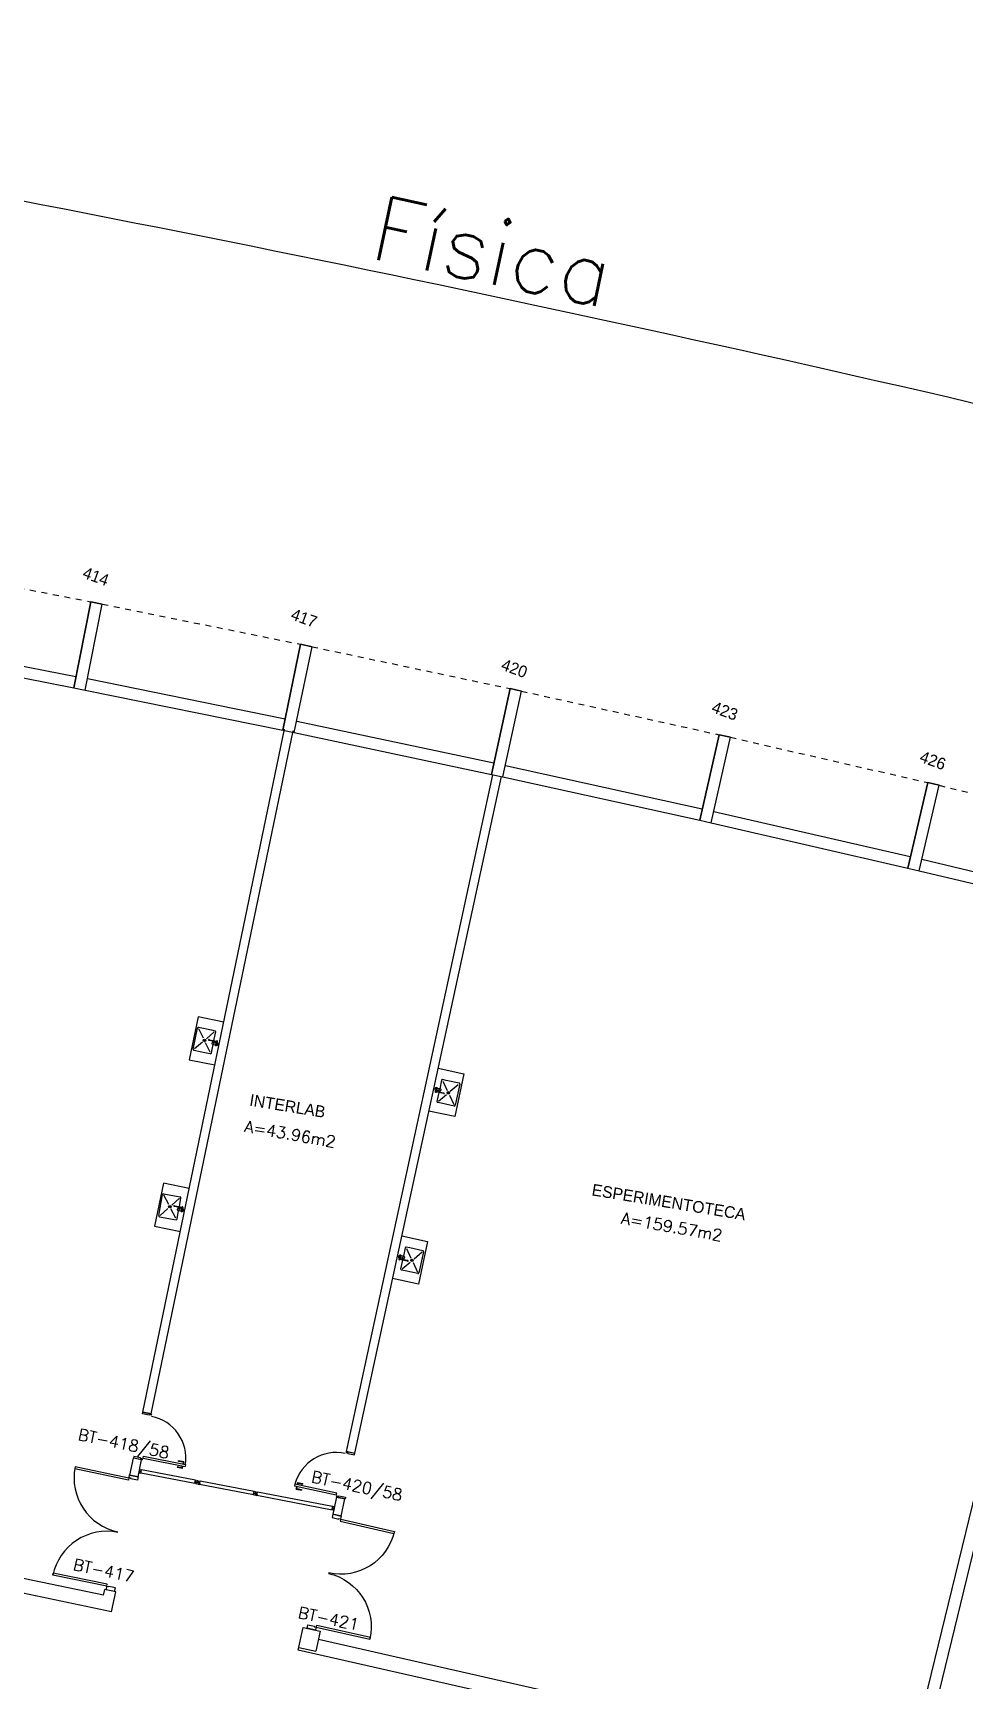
# Model space of a CAD drawing. Extents: x -165 to 137, y 302 to 416.
# Drawn here: x 69.52 to 85.44, y 380.74 to 408.91 of the extents above; entities that cross this region are included whole.
import ezdxf
from ezdxf.enums import TextEntityAlignment as Align

# ---------------------------------------------------------------- set-up
doc = ezdxf.new("R2010")
doc.units = 0
doc.header["$LTSCALE"] = 0.02
doc.header["$MEASUREMENT"] = 0
doc.linetypes.add('HIDDEN2', pattern=[0.1875, 0.125, -0.0625])
doc.layers.get('0').update_dxf_attribs({"linetype": 'CONTINUOUS'})
doc.layers.get('DEFPOINTS').update_dxf_attribs({"linetype": 'CONTINUOUS'})
for name, color, linetype in [('ALV', 2, 'CONTINUOUS'), ('BANC', 2, 'CONTINUOUS'), ('DIV', 2, 'CONTINUOUS'), ('ESQ', 1, 'CONTINUOUS'), ('ESTR', 3, 'CONTINUOUS'), ('NOPILAR', 2, 'CONTINUOUS'), ('PEÇAS', 1, 'CONTINUOUS'), ('PROJ', 1, 'HIDDEN2'), ('TEXTO', 2, 'CONTINUOUS'), ('TEXTO-ENDEREÇO', 2, 'CONTINUOUS'), ('USO1', 2, 'CONTINUOUS'), ('ÁREA', 2, 'CONTINUOUS')]:
    doc.layers.add(name, color=color, linetype=linetype)
doc.styles.add('1', font='romans.shx', dxfattribs={"height": 1.1})
doc.styles.add('UNB-100', font='simplex.shx', dxfattribs={"height": 0.2})
doc.styles.add('UNB-100-1', font='simplex.shx', dxfattribs={"height": 0.2})
doc.dimstyles.new('1-600', dxfattribs={"dimtxt": 1.1, "dimasz": 2.5, "dimexe": 2, "dimexo": 4, "dimgap": 0.2, "dimtad": 1, "dimdec": 0, "dimzin": 4, "dimdsep": 46, "dimlunit": 6, "dimtxsty": '1', "dimblk1": 'NONE', "dimblk2": 'NONE', "dimsah": 1, "dimcen": 0, "dimclrd": 2, "dimclre": 2, "dimclrt": 2, "dimadec": 0, "dimazin": 0, "dimtfac": 1, "dimtdec": 0, "dimtmove": 2, "dimatfit": 3, "dimldrblk": 'NONE', "dimfxl": 0, "dimtolj": 1, "dimtzin": 0, "dimarcsym": 0})

# ---------------------------------------------------------------- blocks, each defined once
blk = doc.blocks.new('PE80-TTC')
at = {"color": 2}
for p, q in [((0.075, 0), (-0.075, 0)), ((-0.075, -0.03), (-0.075, 0)), ((0.075, 0), (0.075, -0.02)), ((0.04, -0.03), (-0.075, -0.03)), ((0.075, -0.02), (0.04, -0.02)), ((0.04, -0.03), (0.04, -0.02)), ((0.085, -0.03), (0.817, -0.03)), ((0.085, -0.03), (0.085, -0.065)), ((0.085, -0.065), (0.817, -0.065)), ((0.817, -0.065), (0.817, -0.03)), ((0.04, -0.771), (-0.075, -0.771)), ((-0.075, -0.771), (-0.075, -0.801)), ((0.075, -0.801), (-0.075, -0.801)), ((0.075, -0.802), (-0.075, -0.802)), ((0.04, -0.771), (0.04, -0.781)), ((0.075, -0.781), (0.04, -0.781)), ((0.075, -0.801), (0.075, -0.781))]:
    blk.add_line(p, q, dxfattribs=at)
at = {"color": 1}
for p, q in [((0.777, 0.01), (0.687, 0.01)), ((0.687, 0), (0.687, 0.01)), ((0.777, 0.01), (0.777, -0.03)), ((0.767, 0), (0.687, 0)), ((0.767, -0.095), (0.687, -0.095)), ((0.687, -0.095), (0.687, -0.105)), ((0.777, -0.105), (0.687, -0.105)), ((0.767, 0), (0.767, -0.03)), ((0.767, -0.095), (0.767, -0.065)), ((0.777, -0.105), (0.777, -0.065))]:
    blk.add_line(p, q, dxfattribs=at)
blk.add_arc((0.085, -0.03), 0.731, 270, 357.3429, dxfattribs=at)
blk = doc.blocks.new('PD80-TTC')
at = {"color": 1}
for p, q in [((-0.777, 0.01), (-0.777, -0.03)), ((-0.777, 0.01), (-0.687, 0.01)), ((-0.687, 0), (-0.687, 0.01)), ((-0.777, -0.105), (-0.777, -0.065)), ((-0.777, -0.105), (-0.687, -0.105)), ((-0.767, 0), (-0.767, -0.03)), ((-0.767, 0), (-0.687, 0)), ((-0.767, -0.095), (-0.767, -0.065)), ((-0.767, -0.095), (-0.687, -0.095)), ((-0.687, -0.095), (-0.687, -0.105))]:
    blk.add_line(p, q, dxfattribs=at)
at = {"color": 2}
for p, q in [((-0.075, 0), (0.075, 0)), ((-0.075, 0), (-0.075, -0.02)), ((0.075, -0.03), (0.075, 0)), ((-0.817, -0.065), (-0.817, -0.03)), ((-0.085, -0.03), (-0.817, -0.03)), ((-0.085, -0.065), (-0.817, -0.065)), ((-0.085, -0.03), (-0.085, -0.065)), ((-0.075, -0.02), (-0.04, -0.02)), ((-0.04, -0.03), (-0.04, -0.02)), ((-0.04, -0.03), (0.075, -0.03)), ((-0.075, -0.781), (-0.04, -0.781)), ((-0.075, -0.801), (-0.075, -0.781)), ((-0.075, -0.801), (0.075, -0.801)), ((-0.075, -0.802), (0.075, -0.802)), ((-0.04, -0.771), (0.075, -0.771)), ((-0.04, -0.771), (-0.04, -0.781)), ((0.075, -0.771), (0.075, -0.801))]:
    blk.add_line(p, q, dxfattribs=at)
at = {"color": 1}
blk.add_arc((-0.085, -0.03), 0.731, 182.6571, 270, dxfattribs=at)
blk = doc.blocks.new('MTINI-TTC')
for p, q in [((-0.03, 0.008), (-0.03, 0.03)), ((0.03, 0.03), (-0.03, 0.03)), ((-0.03, 0.008), (-0.02, 0.008)), ((-0.009, 0.03), (-0.027, 0.03)), ((-0.02, 0.008), (-0.02, 0)), ((-0.001, 0), (-0.02, 0)), ((-0.006, 0.02), (-0.006, 0.03)), ((-0.006, 0.023), (-0.006, 0.027)), ((-0.006, 0.02), (0.006, 0.02)), ((0.005, 0.03), (-0.005, 0.03)), ((0.005, 0), (-0.005, 0)), ((0.004, 0.02), (-0.004, 0.02)), ((0.02, 0), (-0.001, 0)), ((0, -0.005), (0, 0.005)), ((0.006, 0.02), (0.006, 0.03)), ((0.006, 0.023), (0.006, 0.027)), ((0.009, 0.03), (0.027, 0.03)), ((0.03, 0.008), (0.02, 0.008)), ((0.02, 0), (0.02, 0.008)), ((0.03, 0.008), (0.03, 0.03))]:
    blk.add_line(p, q)
blk = doc.blocks.new('DIVMT-TTC')
for p, q in [((-0.03, 0.03), (-0.03, 0.006)), ((-0.008, 0.03), (-0.03, 0.03)), ((-0.0185, 0.006), (-0.03, 0.006)), ((-0.0185, -0.006), (-0.0185, 0.006)), ((-0.008, 0.03), (-0.008, 0.02)), ((-0.008, 0.02), (0.008, 0.02)), ((-0.0051, 0), (0.0051, 0)), ((0.0051, 0), (-0.0051, 0)), ((-0.0051, 0), (0.0051, 0)), ((0, -0.0051), (0, 0.0051)), ((0, 0.0051), (0, -0.0051)), ((0.008, 0.03), (0.008, 0.02)), ((0.008, 0.03), (0.03, 0.03)), ((0.0205, 0.006), (0.03, 0.006)), ((0.0205, -0.006), (0.0205, 0.006)), ((0.0205, 0.006), (0.0205, -0.006)), ((0.0205, 0.006), (0.03, 0.006)), ((0.97, 0.03), (0.03, 0.03)), ((0.03, 0.006), (0.03, 0.03)), ((0.03, -0.03), (0.03, 0.03)), ((0.03, -0.005), (0.03, 0.005)), ((0.97, -0.03), (0.97, 0.03)), ((0.97, 0.03), (0.97, 0.009)), ((0.97, 0.009), (0.97, 0.027)), ((0.9795, 0.006), (0.97, 0.006)), ((0.97, -0.005), (0.97, 0.005)), ((0.9795, 0.006), (0.9795, -0.006)), ((1.0051, 0), (0.9949, 0)), ((1, 0.0051), (1, -0.0051)), ((-0.0185, -0.006), (-0.03, -0.006)), ((-0.03, -0.03), (-0.03, -0.006)), ((-0.008, -0.03), (-0.03, -0.03)), ((-0.008, -0.03), (-0.008, -0.02)), ((-0.008, -0.02), (0.008, -0.02)), ((0.008, -0.03), (0.008, -0.02)), ((0.008, -0.03), (0.03, -0.03)), ((0.0205, -0.006), (0.03, -0.006)), ((0.0205, -0.006), (0.03, -0.006)), ((0.03, -0.006), (0.03, -0.03)), ((0.97, -0.03), (0.03, -0.03)), ((0.9795, -0.006), (0.97, -0.006)), ((0.97, -0.009), (0.97, -0.027))]:
    blk.add_line(p, q)
blk = doc.blocks.new('DIVINI-TTC')
for p, q in [((-0.005, 0), (0.005, 0)), ((0.008, 0.02), (0, 0.02)), ((0, 0.001), (0, 0.02)), ((0, -0.005), (0, 0.005)), ((0, -0.02), (0, 0.001)), ((0.008, 0.03), (0.03, 0.03)), ((0.008, 0.03), (0.008, 0.02)), ((0.02, 0.006), (0.03, 0.006)), ((0.02, 0.006), (0.02, -0.006)), ((0.02, -0.004), (0.02, 0.004)), ((0.023, 0.006), (0.027, 0.006)), ((0.97, 0.03), (0.03, 0.03)), ((0.03, -0.03), (0.03, 0.03)), ((0.03, 0.009), (0.03, 0.027)), ((0.03, -0.005), (0.03, 0.005)), ((0.97, 0.03), (0.97, 0.009)), ((0.97, -0.03), (0.97, 0.03)), ((0.97, 0.009), (0.97, 0.027)), ((0.98, 0.006), (0.97, 0.006)), ((0.97, -0.005), (0.97, 0.005)), ((0.98, 0.006), (0.98, -0.006)), ((0.99, 0), (1.008, 0)), ((0.999, 0.006), (0.999, -0.006)), ((0, -0.02), (0.008, -0.02)), ((0.008, -0.03), (0.008, -0.02)), ((0.008, -0.03), (0.03, -0.03)), ((0.02, -0.006), (0.03, -0.006)), ((0.023, -0.006), (0.027, -0.006)), ((0.03, -0.009), (0.03, -0.027)), ((0.97, -0.03), (0.03, -0.03)), ((0.98, -0.006), (0.97, -0.006)), ((0.97, -0.009), (0.97, -0.027))]:
    blk.add_line(p, q)
blk = doc.blocks.new('PTDP-TTC')
at = {"color": 2}
for p, q in [((0.055, 1.015), (0.09, 1.015)), ((0.055, 0.075), (0.055, 1.015)), ((0.09, 0.075), (0.09, 1.015)), ((1.91, 0.075), (1.91, 1.015)), ((1.945, 1.015), (1.91, 1.015)), ((1.945, 0.075), (1.945, 1.015)), ((0.05, 0.075), (0, 0.075)), ((0, 0.075), (0, -0.075)), ((0.05, 0.04), (0.05, 0.075)), ((0.06, 0.04), (0.05, 0.04)), ((0.055, 0.075), (0.09, 0.075)), ((0.06, -0.075), (0.06, 0.04)), ((1.945, 0.075), (1.91, 0.075)), ((1.94, -0.075), (1.94, 0.04)), ((1.94, 0.04), (1.95, 0.04)), ((1.95, 0.04), (1.95, 0.075)), ((1.95, 0.075), (2, 0.075)), ((2, 0.075), (2, -0.075)), ((0, -0.075), (0.06, -0.075)), ((2, -0.075), (1.94, -0.075))]:
    blk.add_line(p, q, dxfattribs=at)
at = {"color": 1}
for centre, start, end in [((0.055, 0.075), 0, 90), ((1.945, 0.075), 90, 180)]:
    blk.add_arc(centre, 0.94, start, end, dxfattribs=at)
blk = doc.blocks.new('INOXA1-P-TTC')
for p, q in [((0.043, 0.008), (0.043, -0.022)), ((0.062, 0.04), (0.071, 0.04)), ((0.131, 0.048), (0.076, 0.043)), ((0.131, -0.002), (0.076, 0.003)), ((0.12, 0.23), (0.12, 0.047)), ((0.22, 0.25), (0.14, 0.25)), ((0.15, 0.22), (0.287, 0.043)), ((0.5, 0.25), (0.22, 0.25)), ((0.353, 0.043), (0.49, 0.22)), ((0.52, 0.23), (0.52, -0.23)), ((0.22, -0.027), (0.054, -0.027)), ((0.22, -0.037), (0.054, -0.037)), ((0.063, -0.003), (0.063, -0.021)), ((0.12, -0.001), (0.12, -0.027)), ((0.12, -0.037), (0.12, -0.23)), ((0.22, -0.25), (0.14, -0.25)), ((0.15, -0.22), (0.287, -0.043)), ((0.231, -0.027), (0.22, -0.027)), ((0.231, -0.037), (0.22, -0.037)), ((0.5, -0.25), (0.22, -0.25)), ((0.353, -0.043), (0.49, -0.22))]:
    blk.add_line(p, q)
blk.add_lwpolyline([(0.076, 0.003), (0.072, 0.004), (0.069, 0.009), (0.067, 0.015), (0.066, 0.023), (0.067, 0.031), (0.069, 0.037), (0.072, 0.042), (0.076, 0.043)])
blk.add_lwpolyline([(0.131, 0.048), (0.137, 0.046), (0.143, 0.041), (0.147, 0.033), (0.148, 0.023), (0.147, 0.013), (0.143, 0.006), (0.137, 0), (0.131, -0.002), (0.125, 0), (0.119, 0.006), (0.115, 0.013), (0.114, 0.023), (0.115, 0.033), (0.119, 0.041), (0.125, 0.046)], close=True)
for radius in [0.0266, 0.0163]:
    blk.add_circle((0.32, 0), radius)
for centre, radius, start, end in [((0.054, 0.023), 0.0349, 36.1705, 252.2568), ((0.054, 0.023), 0.0189, 62.7367, 235.7375), ((0.073, -0.003), 0.01, 102.8285, 180), ((0.054, 0.023), 0.0349, 285.5373, 323.9987), ((0.14, 0.23), 0.02, 90, 180), ((0.5, 0.23), 0.02, 360, 90), ((0.054, -0.032), 0.0145, 20.161, 339.839), ((0.054, -0.032), 0.005, 90.0037, 269.9963), ((0.14, -0.23), 0.02, 180, 270), ((0.231, -0.032), 0.00738, 222.6559, 137.3441), ((0.231, -0.032), 0.005, 269.9935, 90.0065), ((0.5, -0.23), 0.02, 270, 360)]:
    blk.add_arc(centre, radius, start, end)
blk = doc.blocks.new('*D74')
at = {"layer": 'DEFPOINTS', "color": 0, "transparency": 16777216}
for p in [(81.466, 403.52), (63.308, 400.547), (63.041, 399.071), (88.375, 395.241), (88.021, 393.783)]:
    blk.add_point(p, dxfattribs=at)
at = {"layer": 'USO1', "color": 2, "lineweight": -2, "transparency": 16777216}
for p, q in [((64.02, 404.483), (64.822, 408.914)), ((89.321, 399.127), (90.384, 403.497))]:
    blk.add_line(p, q, dxfattribs=at)
blk.add_arc((-13.264, -22.577), 436.501, 76.32763, 79.74227, dxfattribs=at)
at = {"layer": 'USO1', "color": 2, "transparency": 16777216, "insert": (77.384, 405.174), "char_height": 1.1, "attachment_point": 5, "rotation": 348.0349, "style": '1'}
blk.add_mtext('\\A1;Física', dxfattribs=at)
blk = doc.blocks.new('_NONE')
at = {"color": 0, "linetype": 'ByBlock'}
blk.add_circle((0, 0), 0.25, dxfattribs=at)

msp = doc.modelspace()

# ---------------------------------------------------------------- linework, layer by layer
at = {"layer": 'ALV'}
for p, q in [((66.869, 398.566), (70.254, 397.908)), ((66.831, 398.369), (70.216, 397.712)), ((70.452, 397.869), (73.831, 397.183)), ((70.412, 397.673), (73.791, 396.987)), ((71.398, 385.319), (73.82, 397.005)), ((74.029, 397.142), (77.402, 396.427)), ((71.54, 385.29), (73.967, 396.974)), ((73.987, 396.946), (77.361, 396.231)), ((74.882, 384.648), (77.384, 396.226)), ((75.023, 384.618), (77.531, 396.195)), ((77.556, 396.189), (80.923, 395.446)), ((77.599, 396.384), (80.966, 395.641)), ((81.163, 395.597), (84.524, 394.824)), ((81.118, 395.402), (84.479, 394.629)), ((84.72, 394.778), (88.074, 393.978)), ((84.673, 394.584), (88.027, 393.783)), ((88.027, 393.783), (84.455, 379.101)), ((88.222, 393.736), (84.591, 378.81)), ((71.398, 385.319), (71.54, 385.29)), ((74.882, 384.648), (75.023, 384.618)), ((71.175, 384.243), (71.236, 384.536)), ((71.377, 384.507), (71.236, 384.536)), ((71.316, 384.214), (71.377, 384.507)), ((71.175, 384.243), (71.316, 384.214)), ((74.65, 383.575), (74.713, 383.866)), ((74.854, 383.836), (74.713, 383.866)), ((74.79, 383.544), (74.854, 383.836)), ((74.65, 383.575), (74.79, 383.544)), ((70.862, 381.907), (67.306, 382.649)), ((70.724, 382.191), (67.508, 382.862)), ((70.724, 382.191), (70.745, 382.289)), ((70.934, 382.249), (70.745, 382.289)), ((70.862, 381.907), (70.934, 382.249)), ((81.046, 379.668), (74.055, 381.252)), ((80.973, 379.941), (74.4, 381.43))]:
    msp.add_line(p, q, dxfattribs=at)
at = {"layer": 'BANC'}
for p, q in [((72.341, 392.085), (72.189, 391.351)), ((72.781, 391.994), (72.341, 392.085)), ((72.189, 391.351), (72.629, 391.26)), ((76.449, 391.204), (76.889, 391.109)), ((76.889, 391.109), (76.731, 390.376)), ((76.731, 390.376), (76.291, 390.471)), ((71.751, 389.237), (71.598, 388.503)), ((72.191, 389.146), (71.751, 389.237)), ((71.598, 388.503), (72.039, 388.412)), ((75.829, 388.338), (76.268, 388.243)), ((76.268, 388.243), (76.11, 387.51)), ((76.11, 387.51), (75.67, 387.605))]:
    msp.add_line(p, q, dxfattribs=at)
at = {"layer": 'DIV'}
for p, q in [((73.289, 383.906), (73.293, 383.93)), ((73.31, 383.902), (73.289, 383.906)), ((73.305, 383.928), (73.293, 383.93)), ((73.3, 383.965), (73.295, 383.942)), ((73.307, 383.939), (73.295, 383.942)), ((73.322, 383.961), (73.3, 383.965)), ((73.305, 383.928), (73.307, 383.939)), ((73.31, 383.902), (73.312, 383.912)), ((73.312, 383.912), (73.328, 383.909)), ((73.319, 383.931), (73.329, 383.929)), ((73.329, 383.929), (73.319, 383.931)), ((73.319, 383.931), (73.329, 383.929)), ((73.322, 383.961), (73.32, 383.951)), ((73.32, 383.951), (73.335, 383.948)), ((73.325, 383.935), (73.323, 383.925)), ((73.323, 383.925), (73.325, 383.935)), ((73.326, 383.899), (73.328, 383.909)), ((73.326, 383.899), (73.348, 383.895)), ((73.337, 383.958), (73.335, 383.948)), ((73.337, 383.958), (73.359, 383.954)), ((73.345, 383.932), (73.343, 383.92)), ((73.343, 383.92), (73.345, 383.932)), ((73.343, 383.92), (73.352, 383.918)), ((73.343, 383.92), (73.352, 383.918)), ((73.345, 383.932), (73.354, 383.93)), ((73.345, 383.932), (73.354, 383.93)), ((73.348, 383.895), (73.359, 383.954)), ((73.352, 383.918), (73.348, 383.895)), ((74.633, 383.647), (73.348, 383.895)), ((73.352, 383.919), (73.354, 383.929)), ((73.354, 383.93), (73.359, 383.954)), ((74.644, 383.706), (73.359, 383.954)), ((74.633, 383.647), (74.644, 383.706)), ((74.637, 383.668), (74.633, 383.65)), ((74.647, 383.669), (74.637, 383.671)), ((74.638, 383.672), (74.64, 383.682)), ((74.644, 383.706), (74.64, 383.685)), ((74.64, 383.685), (74.644, 383.703)), ((74.649, 383.681), (74.64, 383.682)), ((74.649, 383.681), (74.647, 383.669)), ((74.673, 383.67), (74.663, 383.672)), ((74.669, 383.676), (74.667, 383.666))]:
    msp.add_line(p, q, dxfattribs=at)
at = {"layer": 'ESTR'}
for p, q in [((74.055, 381.252), (74.138, 381.638)), ((74.138, 381.638), (74.432, 381.575)), ((74.432, 381.575), (74.358, 381.232)), ((74.064, 381.296), (74.357, 381.233))]:
    msp.add_line(p, q, dxfattribs=at)
for points in [[(70.216, 397.712), (70.412, 397.673), (70.704, 399.144), (70.508, 399.183), (70.216, 397.712), (70.508, 399.183), (70.704, 399.144)], [(73.791, 396.987), (73.987, 396.946), (74.292, 398.415), (74.096, 398.456), (73.791, 396.987), (74.096, 398.456), (74.292, 398.415)], [(77.36, 396.231), (77.556, 396.189), (77.873, 397.655), (77.678, 397.698), (77.36, 396.231), (77.678, 397.698), (77.873, 397.655)], [(80.923, 395.446), (81.118, 395.402), (81.448, 396.865), (81.253, 396.909), (80.923, 395.446), (81.253, 396.909), (81.448, 396.865)], [(84.479, 394.629), (84.673, 394.584), (85.016, 396.044), (84.821, 396.09), (84.479, 394.629), (84.821, 396.09), (85.016, 396.044)]]:
    msp.add_lwpolyline(points, dxfattribs=at)
at = {"layer": 'PROJ', "color": 1}
for p, q in [((67.111, 399.843), (70.509, 399.184)), ((70.704, 399.144), (74.096, 398.457)), ((74.292, 398.415), (77.678, 397.699)), ((77.873, 397.655), (81.253, 396.91)), ((81.448, 396.865), (84.821, 396.091)), ((85.016, 396.044), (88.382, 395.242))]:
    msp.add_line(p, q, dxfattribs=at)

# ---------------------------------------------------------------- block references
at = {"layer": 'DIV'}
for name, p, rotation in [('DIVINI-TTC', (71.338, 384.312), 349.0825184950248), ('DIVMT-TTC', (72.342, 384.118), 349.1196220270405), ('MTINI-TTC', (74.668, 383.671), 77.67577301855691)]:
    msp.add_blockref(name, p, dxfattribs=dict(at, rotation=rotation))
at = {"layer": 'ESQ'}
for name, p, rotation in [('PD80-TTC', (71.314, 384.519), 168.8101387189814), ('PE80-TTC', (74.783, 383.853), 167.8807434312674), ('PTDP-TTC', (70.842, 382.274), 78.37357118253045)]:
    msp.add_blockref(name, p, dxfattribs=dict(at, rotation=rotation))
at = {"layer": 'ESQ', "xscale": -1, "rotation": 257.2276335461332}
msp.add_blockref('PTDP-TTC', (74.279, 381.609), dxfattribs=at)
at = {"layer": 'PEÇAS'}
for p, xscale, yscale, zscale, rotation in [((72.702, 391.628), 0.7999999999999927, 0.7999999999999927, 0.7999999999999927, 168.2923349654643), ((76.373, 390.838), 0.7999999999999978, 0.7999999999999978, 0.7999999999999978, 347.7778076415961), ((72.111, 388.79), 0.8000000000000137, 0.8000000000000137, 0.8000000000000137, 169.7289594164875), ((75.752, 387.972), 0.7999999999999978, 0.7999999999999978, 0.7999999999999978, 347.7778076415961)]:
    msp.add_blockref('INOXA1-P-TTC', p, dxfattribs=dict(at, xscale=xscale, yscale=yscale, zscale=zscale, rotation=rotation))

# ---------------------------------------------------------------- texts
at = {"layer": 'NOPILAR'}
for s, p in [('414', (70.351, 399.601)), ('414', (70.351, 399.601)), ('417', (73.912, 398.888)), ('417', (73.912, 398.888)), ('420', (77.509, 398.027)), ('420', (77.509, 398.027)), ('423', (81.109, 397.3)), ('423', (81.109, 397.3)), ('426', (84.667, 396.453)), ('426', (84.667, 396.453))]:
    msp.add_text(s, height=0.2, rotation=339.9862, dxfattribs=at).set_placement(p)
at = {"layer": 'TEXTO'}
for s, p in [('INTERLAB', (73.211, 390.566)), ('ESPERIMENTOTECA', (79.065, 389.031))]:
    msp.add_text(s, height=0.2, rotation=350.7085, dxfattribs=at).set_placement(p)
at = {"layer": 'TEXTO-ENDEREÇO', "style": 'UNB-100-1'}
for s, p in [('BT-418/58', (70.274, 384.849)), ('BT-420/58', (74.263, 384.126)), ('BT-417', (70.191, 382.625)), ('BT-421', (74.039, 381.802))]:
    msp.add_text(s, height=0.2, rotation=348.1237, dxfattribs=at).set_placement(p)
at = {"layer": 'ÁREA', "style": 'UNB-100'}
for s, p in [('A=43.96m2', (73.9, 389.981)), ('A=159.57m2', (80.428, 388.395))]:
    msp.add_text(s, height=0.2, rotation=350.0014, dxfattribs=at).set_placement(p, align=Align.CENTER)

# ---------------------------------------------------------------- dimensions: what is measured, and where the dimension line sits
at = {"layer": 'USO1'}
dim = msp.add_angular_dim_2l(base=(81.466, 403.52), line1=((88.375, 395.241), (88.021, 393.783)), line2=((63.308, 400.547), (63.041, 399.071)), text='Física', dimstyle='1-600', override={"dimazin": 1}, dxfattribs=at)
dim.commit()
dim.dimension.update_dxf_attribs({"geometry": '*D74', "text_midpoint": (77.384, 405.174)})

doc.saveas('drawing.dxf')
